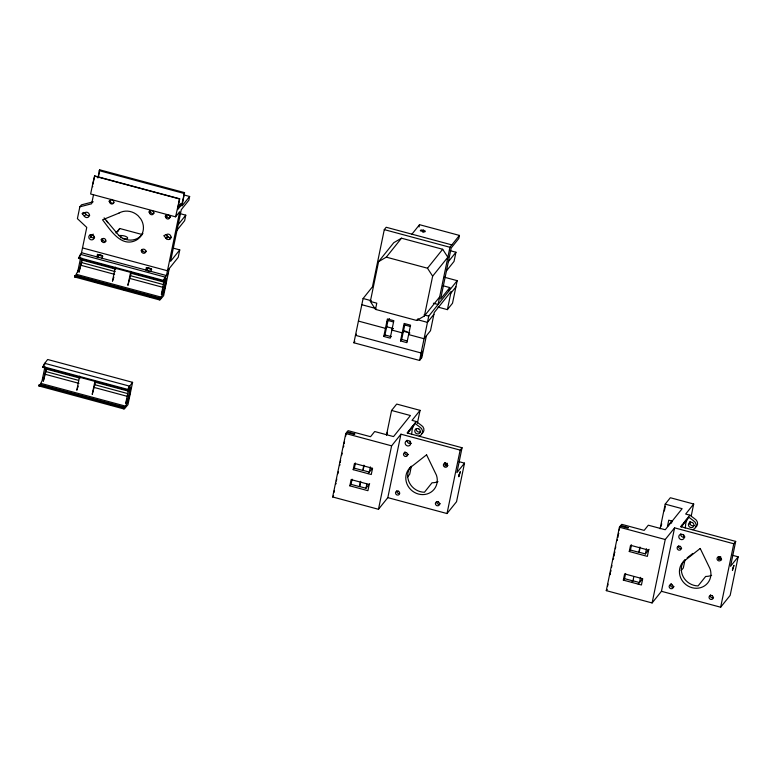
<?xml version="1.0" encoding="UTF-8"?>
<svg xmlns="http://www.w3.org/2000/svg" width="777" height="777" viewBox="0 0 777 777"><rect width="100%" height="100%" fill="white"/><g stroke="black" fill="none" stroke-linecap="round" stroke-linejoin="round"><path stroke-width="1.17" d="M92.696 186.781L92.696 186.257M164.87 280.176L164.889 278.593M409.994 442.385L410.081 441.045M683.634 536.052L683.711 534.712M42.803 367.366L43.774 364.598L47.65 359.489L132.595 382.333L127.962 404.691L124.252 409.042L38.85 385.936L39.19 384.79L124.543 407.867L127.554 402.195A10.936 1.748 -75 0 0 130.507 387.946L129.895 386.771L127.749 390.2L42.803 367.366L44.949 363.937M74.971 277.195L74.864 275.786L160.217 298.863L163.228 293.191A10.936 1.748 -75 0 0 166.181 278.943L165.569 277.768L163.423 281.196L78.477 258.352L81.517 252.729L86.762 227.408L77.399 218.648L79.846 206.828L81.43 204.856L93.24 201.797M127.749 390.2L128.72 387.441L132.595 382.333M163.423 281.196L164.394 278.428L168.259 273.319M183.867 194.93L189.646 196.484L182.051 205.954L184.537 192.618L99.592 169.784L97.902 177.972M99.31 172.125L99.592 169.784M184.537 192.618L181.808 204.409L177.642 209.615L179.613 198.766L94.658 175.932L93.123 181.993L90.637 193.997L175.583 216.832L179.681 211.723L166.463 275.563L81.517 252.729M45.989 368.337L43.318 381.225L46.581 369.143L80.041 378.137M92.949 184.149L94.658 175.932M81.906 258.158L78.992 272.222L82.245 260.14L115.715 269.133M99.145 173.048L98.358 177.078M94.891 381.488L92.23 394.376L95.484 382.294L128.953 391.287M130.808 271.309L127.894 285.373L131.158 273.29L164.617 282.284M44.94 366.822L42.036 380.876L40.219 384.528L39.19 384.79M93.551 194.609L91.647 203.768L79.846 206.828M77.7 271.872L80.614 257.818M97.484 254.39L96.97 256.876L98.125 257.692L98.64 255.206L97.484 254.39L102.632 255.769L102.117 258.255M79.691 376.165L76.787 390.219L77.36 388.704M120.571 237.781L121.037 235.518A4.458 1.505 11.7 0 1 127.632 237.801A4.458 1.505 11.7 0 1 122.261 238.549M115.365 267.162L112.451 281.216L113.034 279.701M146.387 267.541L145.872 270.027L147.038 270.843L147.552 268.347L146.387 267.541L151.534 268.92L151.02 271.406M129.089 386.965L125.689 403.37L126.272 401.855M126.981 403.719L130.371 387.315M175.583 216.832L179.613 198.766M164.753 277.962L161.363 294.366L161.937 292.842M162.646 294.716L166.045 278.312M169.26 268.521L163.626 295.687L159.916 300.029L74.524 276.933M180.031 213.626L185.781 215.171L184.635 220.697L177.039 230.167M189.646 196.484L188.869 200.233L181.274 209.703L170.581 261.334L179.759 249.893L172.882 248.038M179.759 249.893L178.215 257.352L167.453 270.765L82.508 247.931M422.047 351.816L420.503 359.275L419.57 360.441L353.923 342.793L363.102 298.504L372.445 286.849L384.294 229.623L386.188 227.263L451.835 244.891L459.43 235.412L419.531 224.689L411.936 234.159M370.347 301.447L378.584 261.635L393.774 242.686L401.495 238.199L442.686 249.271L447.834 257.226L432.643 276.165L424.397 315.977L416.676 320.464L375.495 309.392L370.347 301.447L376.777 303.176L375.495 309.392M421.746 433.731A5.128 4.759 38.7 0 0 421.192 425.233L416.278 421.513L407.099 432.964L462.053 447.737L460.159 450.106L400.951 434.188L387.82 497.63L378.467 509.285L332.653 496.969L345.794 433.527L346.727 432.362L354.448 434.44L354.856 433.925L347.134 431.847L348.077 430.672L370.542 436.703L374.689 431.526L393.541 436.596L410.431 415.53L391.579 410.46L386.47 435.139M334.003 492.414L334.411 490.462M336.383 480.944L336.781 478.991M337.869 473.747L338.277 471.804M340.248 462.286L340.647 460.334M341.734 455.089L342.133 453.146M344.104 443.628L344.512 441.676M345.6 436.431L345.998 434.479M346.493 433.469L346.727 432.362M349.835 485.829L351.126 479.603L369.211 484.469L367.919 490.685L349.835 485.829L351.019 484.353L352.088 479.176M353.185 469.658L354.477 463.432L372.552 468.298L371.27 474.514L353.185 469.658L354.37 468.181L355.439 462.995M383.78 336.431L387.393 318.958L393.832 320.687L390.209 338.17L383.78 336.431L384.955 334.965L388.014 320.493L393.376 321.931M351.019 484.353L359.382 486.606L360.538 481.313M354.37 468.181L362.733 470.435L363.889 465.141M359.78 486.363L360.742 481.75M363.374 469.036L364.092 465.578M419.056 226.971L419.531 224.689M359.469 486.499L365.967 488.247L366.822 484.1M370.386 466.89L369.318 472.076L362.82 470.328M400.505 340.938L404.127 323.455L410.557 325.184L406.944 342.667L400.505 340.938L401.69 339.462L403.36 331.371M422.989 232.478L423.465 230.177L420.92 229.973L420.289 230.769L424.747 231.964L425.378 231.177L423.465 230.177M410.11 326.427L404.749 324.99L403.448 331.264L409.887 333.003M386.82 434.654L387.296 432.342M378.467 509.285L391.608 445.843L400.951 434.188M419.57 360.441L428.739 316.152L457.187 280.662L444.298 277.195M426.35 335.878L421.853 357.585L420.911 358.76L422.455 351.301L421.115 352.972L355.468 335.324L356.4 334.159M451.835 244.891L449.932 247.271L438.082 304.497L433.391 303.234M411.47 434.343L411.936 432.109A13.636 12.646 38.7 0 1 412.043 430.39L412.393 428.719A13.636 12.646 38.7 0 1 412.966 427.127L413.306 425.495M417.385 423.271L420.066 410.353L396.697 404.069L391.579 410.46M411.363 466.229L409.702 474.242L407.585 476.884M450.087 250.66L455.944 252.234L454.04 261.422L446.445 270.891M459.43 235.412L458.78 238.539L451.184 248.018L440.627 299.019L449.796 287.577L442.725 285.674M449.155 290.676L449.796 287.577M438.014 307.109L447.387 309.635L451.165 291.414L434.275 312.471L430.497 330.701L424.057 338.733L408.615 334.576M457.187 280.662L452.515 303.244L447.387 309.635M387.82 497.63L447.018 513.548L460.159 450.106M462.053 447.737L456.925 472.62L464.52 463.141L459.061 461.684M464.52 463.141L456.536 501.709L447.018 513.548M695.376 527.398A5.128 4.759 38.7 0 0 694.823 518.9L689.908 515.18L680.739 526.631L735.693 541.404L733.789 543.774L674.591 527.855L661.45 591.297L652.107 602.952L606.283 590.637L619.424 527.194L620.357 526.029L628.078 528.107L628.486 527.593L620.765 525.514L621.707 524.339L644.172 530.38L648.319 525.203L665.248 529.749L682.128 508.682L665.209 504.137L660.1 528.807M607.633 586.081L608.041 584.129M610.411 572.668L610.266 574.679M611.499 567.424L611.907 565.471M614.277 554.001L614.131 556.021M615.365 548.756L615.772 546.814M618.142 535.343L617.987 537.363M619.23 530.099L619.638 528.156M620.124 527.136L620.357 526.029M623.339 580.118L624.63 573.902L642.715 578.758L641.423 584.984L623.339 580.118L624.523 578.642L625.592 573.465M629.263 551.505L630.555 545.289L648.64 550.145L647.348 556.371L629.263 551.505L630.448 550.038L631.516 544.852M633.828 576.641L632.973 580.788L639.471 582.536L640.549 577.35M630.448 550.038L638.811 552.282L639.966 546.998M639.286 551.719L639.772 549.358M638.898 552.175L645.396 553.923L646.474 548.747M661.217 526.146L661.693 523.815M664.354 510.965L665.326 506.293M652.107 602.952L665.238 539.51L674.591 527.855M671.532 523.125L671.959 521.056L668.744 520.192L667.453 526.408L671.852 520.93M685.1 528.01L685.567 525.776A13.636 12.646 38.7 0 1 685.683 524.057L686.023 522.387A13.636 12.646 38.7 0 1 686.596 520.804L686.936 519.172L684.119 522.688M689.558 523.989L690.044 521.639M691.258 515.773L693.696 504.02L670.337 497.736L665.209 504.137M684.993 559.896L683.342 567.909L681.225 570.551M661.45 591.297L720.648 607.216L733.789 543.774M735.693 541.404L730.555 566.287L738.15 556.818L732.701 555.351M738.15 556.818L730.166 595.376L720.648 607.216M123.796 408.78L124.135 407.634M159.47 299.767L159.809 298.621L74.864 275.786M77.642 387.84L78.205 386.111M113.316 278.836L113.869 277.098M179.963 205.808L180.526 204.06L181.808 204.409M126.554 400.99L127.107 399.252M162.218 291.977L162.781 290.248M78.477 258.352L80.623 254.924M75.272 276.02L78.283 270.357A10.936 1.748 -75 0 0 78.846 268.648M343.424 446.921L343.89 445.969M339.559 465.578L340.025 464.627M335.693 484.246L336.159 483.284M618.346 534.372L618.842 533.352M617.055 540.588L617.521 539.636M614.481 553.03L614.976 552.01M613.189 559.255L613.655 558.294M610.615 571.687L611.111 570.677M82.236 213.714L85.111 212.539A2.836 2.632 38.7 0 1 89.336 215.617L89.102 216.278A2.836 2.632 38.7 0 1 84.343 216.229L82.236 213.714L83.285 212.393M84.343 216.229L85.926 214.258A2.836 2.632 38.7 0 0 89.743 215.287M109.159 201.253L110.159 200.466A2.156 2.001 38.7 0 1 113.374 200.777A2.156 2.001 38.7 0 1 112.743 203.827A2.156 2.001 38.7 0 1 109.751 202.457L109.159 201.253L109.8 200.466L110.383 201.67A2.156 2.001 38.7 0 0 113.947 202.632M109.751 202.457L110.383 201.67M90.365 237.636L93.182 234.11M101.175 239.821L102.175 239.034A2.156 2.001 38.7 0 1 104.167 238.52L104.681 238.733A2.156 2.001 38.7 0 1 105.128 242.162A2.156 2.001 38.7 0 1 101.758 241.025L101.175 239.821L102.127 238.636L102.71 239.84A2.156 2.001 38.7 0 0 105.866 241.123M101.758 241.025L102.71 239.84M116.006 233.032L119.658 228.477L142.424 234.596M149.058 211.985L150.058 211.198A2.156 2.001 38.7 0 1 153.273 211.499A2.156 2.001 38.7 0 1 152.642 214.549A2.156 2.001 38.7 0 1 149.64 213.189L149.058 211.985L150.01 210.8L150.592 212.004A2.156 2.001 38.7 0 0 154.157 212.966M149.64 213.189L150.592 212.004M165.744 217.453L165.161 216.249L166.161 215.462A2.156 2.001 38.7 0 1 169.376 215.773A2.156 2.001 38.7 0 1 168.745 218.823A2.156 2.001 38.7 0 1 165.744 217.453L166.696 216.268A2.156 2.001 38.7 0 0 170.571 216.802M141.657 251.748L141.074 250.544L142.074 249.757A2.156 2.001 38.7 0 1 145.289 250.068A2.156 2.001 38.7 0 1 144.658 253.117A2.156 2.001 38.7 0 1 141.657 251.748L142.609 250.563A2.156 2.001 38.7 0 0 146.484 251.097M177.748 207.537L180.526 204.06M165.909 238.16L167.492 236.189M166.385 238.724A2.836 2.632 38.7 0 0 170.114 238.918A2.836 2.632 38.7 0 0 170.357 235.295A2.836 2.632 38.7 0 0 166.676 234.469L163.801 235.645L166.385 238.724L167.968 236.752A2.836 2.632 38.7 0 0 171.319 237.218L169.736 239.19M178.186 224.64L185.781 215.171M378.584 261.635L386.315 257.148L401.495 238.199M353.923 342.793L354.856 341.627M386.315 257.148L427.496 268.22L442.686 249.271M386.752 322.067L389.491 318.648M387.101 326.282L385.45 328.35L358.42 321.086M393.065 328.603L391.89 330.079L402.185 332.847L403.836 330.779L407.051 331.653M448.348 261.713L455.944 252.234M403.486 326.563L404.749 324.99M416.676 320.464L418.123 318.657M424.397 315.977L439.588 297.028M433.887 314.345L427.447 322.368L418.075 319.852M450.777 293.279L455.905 286.878M332.653 496.969L333.586 495.804M368.055 473.649L372.27 468.385M420.066 410.353L412.033 420.367L416.278 421.513M408.372 431.653L409.78 429.895M411.188 428.137L412.597 426.379M407.536 433.391L414.588 424.592L414.86 423.29L419.765 427.01A5.128 4.759 38.7 0 1 419.153 435.984M365.967 488.247L369.658 483.634M444.823 466.219L447.163 463.199M606.283 590.637L607.216 589.471M645.396 553.923L649.086 549.32M693.696 504.02L685.664 514.044L689.908 515.18M631.701 582.371L633.362 580.302M681.293 526.204L682.711 524.446M681.167 527.059L688.218 518.269L688.49 516.958L693.395 520.677A5.128 4.759 38.7 0 1 692.783 529.661M638.208 584.119L642.424 578.846M670.085 585.392L671.503 583.624M718.725 559.45L720.794 556.866M719.143 559.032L720.522 557.313M39.957 385.664L38.85 385.936M687.121 557.886L692.734 553.467M118.716 235.45L121.037 235.518M384.294 229.623L449.932 247.271M99.223 170.649L184.178 193.483M94.794 176.185L179.74 199.019M363.102 298.504L371.299 300.709M424.048 314.889L428.739 316.152M361.81 304.72L375.874 308.508M386.713 326.767L393.152 328.496M98.446 254.555L101.933 255.487M147.319 267.696L150.806 268.628M98.64 255.206L102.758 256.313M147.552 268.347L151.67 269.454M148.067 271.115L150.126 271.668M384.955 334.965L391.394 336.694M401.69 339.462L407.051 340.899M80.264 254.293L165.21 277.127M78.535 257.566L163.481 280.4M81.799 262.636L115.258 271.629M130.701 275.786L163.015 284.469M81.167 265.355L114.627 274.349M130.08 278.506L163.539 287.5M76.593 274.398L161.538 297.232M75.884 275.514L160.829 298.358M94.25 281.662L97.737 282.605M123.339 289.481L126.836 290.423M134.975 292.608L138.471 293.551M146.61 295.746L150.107 296.678M345.794 433.527L391.608 445.843M44.59 363.296L129.536 386.14M42.861 366.569L127.807 389.413M46.125 371.639L78.438 380.332M95.037 384.79L127.341 393.483M619.424 527.194L665.238 539.51M45.493 374.359L78.963 383.352M94.406 387.509L127.865 396.503M40.919 383.401L125.864 406.235M40.219 384.528L125.165 407.362M39.598 385.033L124.543 407.867M109.78 404.438L113.267 405.371M624.523 578.642L632.886 580.895M166.093 234.508L167.968 236.752M104.118 217.851L118.871 235.47A16.2 15.025 38.7 0 0 142.91 233.343M84.518 212.577L85.926 214.258M427.496 268.22L432.643 276.165M166.113 215.064L166.696 216.268M142.026 249.359L142.609 250.563M43.182 377.651A10.936 1.748 -75 0 1 42.609 379.361M110.79 199.679A2.156 2.001 38.7 0 1 111.208 199.359M118.454 230.779A5.41 5.012 38.7 0 1 116.191 232.1M119.658 228.477A5.41 5.012 38.7 0 1 119.221 229.72M106.216 220.532A5.128 4.759 38.7 0 1 107.653 222.746M94.639 237.607A2.836 2.632 38.7 0 1 90.404 234.518M437.985 481.643A16.2 15.025 38.7 0 1 432.041 482.77L424.456 492.239A16.2 15.025 38.7 0 1 409.537 483.003A16.2 15.025 38.7 0 1 410.955 466.423M420.503 431.818A2.836 2.632 38.7 0 1 416.278 428.739M411.334 443.269A2.836 2.632 38.7 0 1 407.099 440.18M399.533 493.453A2.156 2.001 38.7 0 1 396.804 490.899M440.345 503.661A2.156 2.001 38.7 0 1 436.703 501.631M447.911 465.423A2.156 2.001 38.7 0 1 444.871 462.568M408.43 454.37A2.156 2.001 38.7 0 1 404.972 451.845M711.615 575.32A16.2 15.025 38.7 0 1 705.681 576.437L698.086 585.916A16.2 15.025 38.7 0 1 683.168 576.68A16.2 15.025 38.7 0 1 684.586 560.091M720.366 559.809A2.836 0.962 11.7 0 1 721.6 559.77M721.551 559.09A2.156 2.001 38.7 0 1 718.327 556.74M684.964 536.936A2.836 2.632 38.7 0 1 680.73 533.848M674.077 586.596A2.156 2.001 38.7 0 1 670.619 584.071M681.652 548.358A2.156 2.001 38.7 0 1 678.428 546.008M694.143 525.495A2.836 2.632 38.7 0 1 690.141 521.755M713.558 597.649A2.156 2.001 38.7 0 1 710.518 594.803M458.954 475L458.828 476.767L460.353 471.668L458.954 475M732.585 568.677L732.458 570.435L733.983 565.335L732.585 568.677M426.573 454.807L409.712 468.055A16.2 15.025 38.7 0 0 418.453 494.046A16.2 15.025 38.7 0 0 436.46 475.252L426.573 454.807M700.213 548.475L683.342 561.722A16.2 15.025 38.7 0 0 692.084 587.713A16.2 15.025 38.7 0 0 710.091 568.919L700.213 548.475M118.959 213.102L102.535 219.823C110.237 229.613 121.241 248.193 136.431 240.083A16.2 15.025 38.7 0 0 140.802 218.968L138.092 215.744A16.2 15.025 38.7 0 0 118.959 213.102M445.347 463.131L444.813 463.199A2.156 2.001 38.7 0 0 443.968 466.511A2.156 2.001 38.7 0 0 447.435 466.093A2.156 2.001 38.7 0 0 445.347 463.131M718.978 556.798L718.443 556.866A2.156 2.001 38.7 0 0 717.598 560.178A2.156 2.001 38.7 0 0 721.075 559.761A2.156 2.001 38.7 0 0 718.978 556.798M692.414 522.571L691.724 522.29A2.836 2.632 38.7 0 0 688.451 524.407A2.836 2.632 38.7 0 0 691.122 527.602A2.836 2.632 38.7 0 0 693.939 524.931L693.803 524.232A2.836 2.632 38.7 0 0 692.414 522.571M418.774 428.904L418.094 428.622A2.836 2.632 38.7 0 0 414.811 430.74A2.836 2.632 38.7 0 0 417.492 433.935A2.836 2.632 38.7 0 0 420.308 431.264L420.163 430.565A2.836 2.632 38.7 0 0 418.774 428.904M680.147 546.367L679.632 546.153A2.156 2.001 38.7 0 0 678.282 549.922L678.807 550.135A2.156 2.001 38.7 0 0 680.147 546.367M406.517 452.69L406.002 452.486A2.156 2.001 38.7 0 0 404.652 456.254L405.176 456.458A2.156 2.001 38.7 0 0 406.517 452.69M712.062 595.648L711.538 595.444A2.156 2.001 38.7 0 0 710.197 599.213L710.722 599.426A2.156 2.001 38.7 0 0 712.062 595.648M672.163 584.926L671.639 584.712A2.156 2.001 38.7 0 0 670.298 588.48L670.823 588.694A2.156 2.001 38.7 0 0 672.163 584.926M438.432 501.981L437.907 501.767A2.156 2.001 38.7 0 0 436.567 505.545L437.082 505.749A2.156 2.001 38.7 0 0 438.432 501.981M398.533 491.258L398.009 491.045A2.156 2.001 38.7 0 0 396.668 494.813L397.183 495.027A2.156 2.001 38.7 0 0 398.533 491.258M684.148 536.266L683.828 535.615A2.836 2.632 38.7 0 0 679.185 535.372A2.836 2.632 38.7 0 0 681.235 539.607A2.836 2.632 38.7 0 0 684.148 536.266M410.518 442.599L410.198 441.938A2.836 2.632 38.7 0 0 405.545 441.695A2.836 2.632 38.7 0 0 407.604 445.94A2.836 2.632 38.7 0 0 410.518 442.599M94.134 236.548L93.813 235.887A2.836 2.632 38.7 0 0 88.908 237.898L89.229 238.558A2.836 2.632 38.7 0 0 94.134 236.548"/></g></svg>
